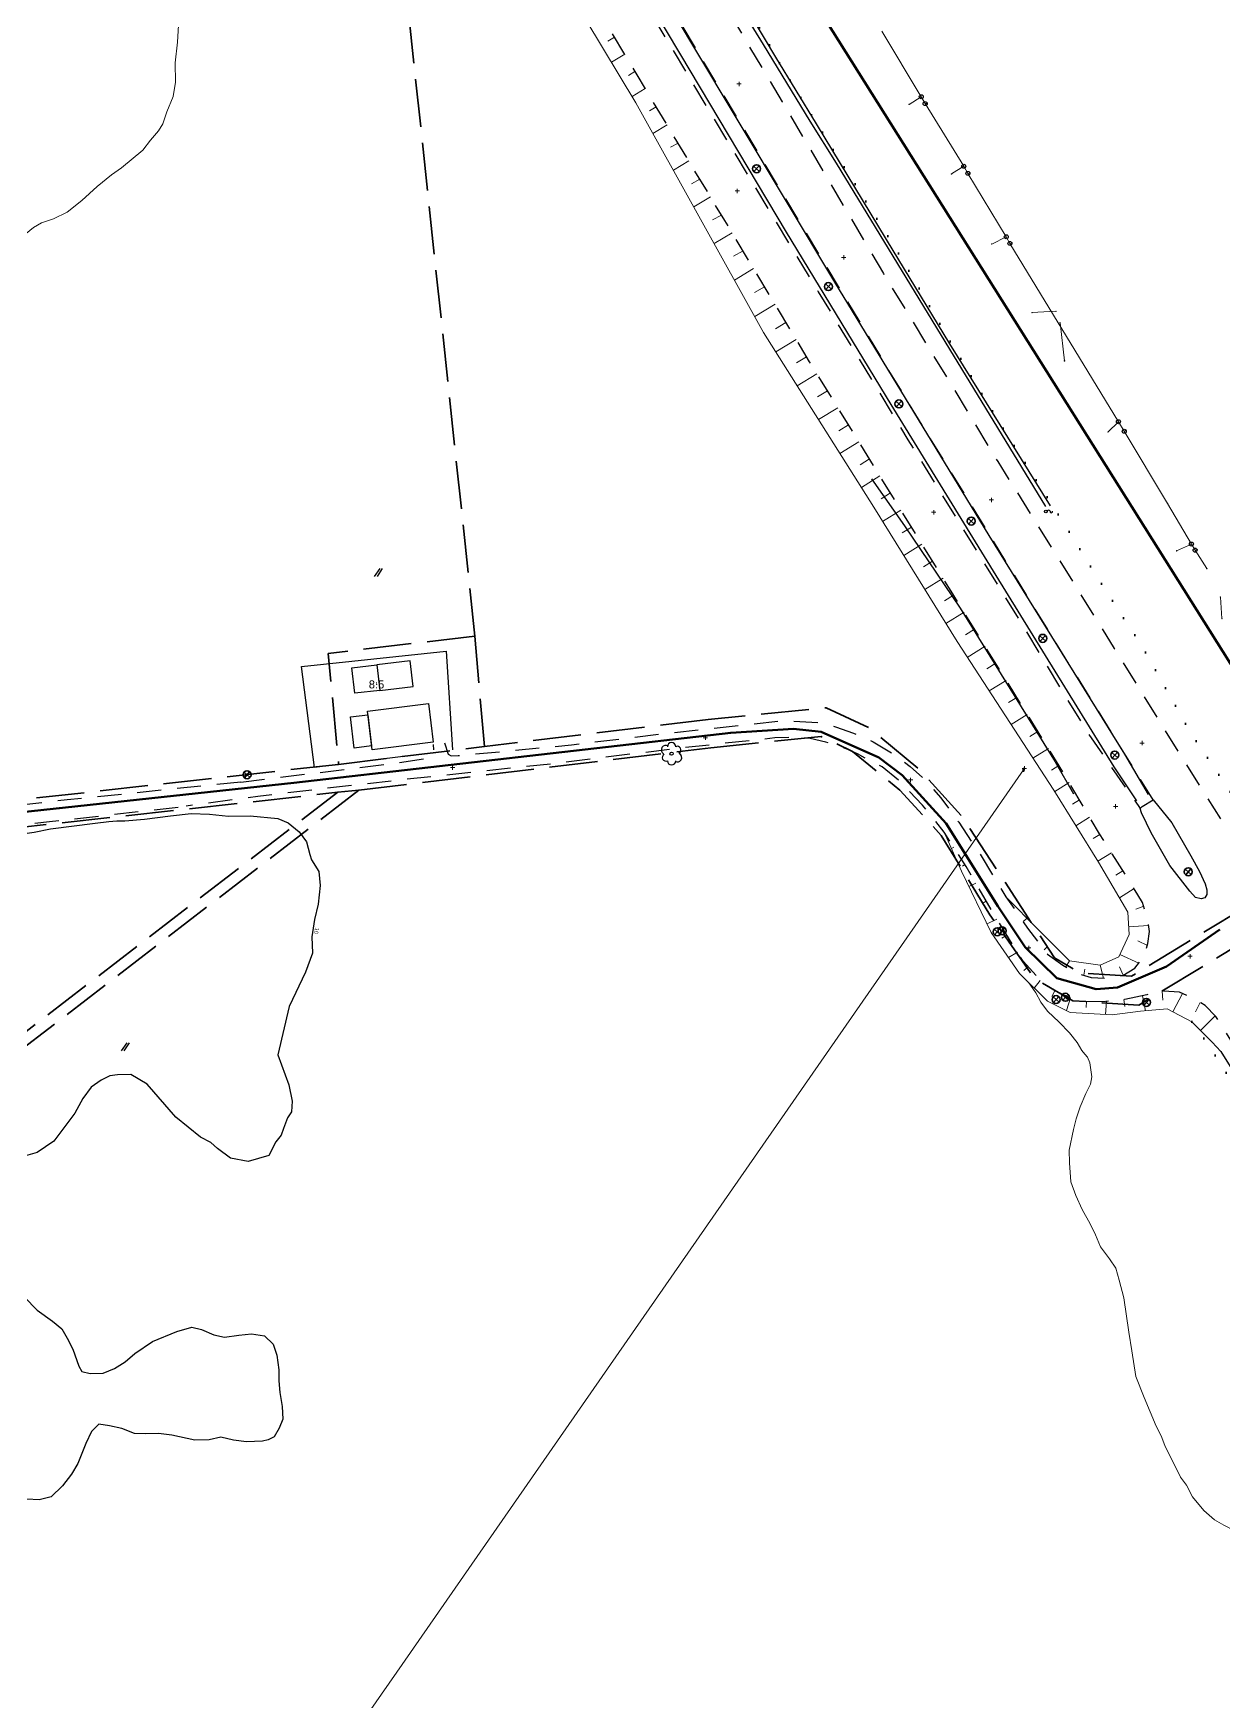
# Model space of a CAD drawing. Header units: metres. Extents: x -12 to 120691, y -61 to 6149382.
# Drawn here: x 119277.3 to 119574.7, y 6147760.7 to 6148177.6 of the extents above; entities that cross this region are included whole.
import ezdxf
from ezdxf.enums import TextEntityAlignment as Align

# ---------------------------------------------------------------- set-up
doc = ezdxf.new("R2010")
doc.units = ezdxf.units.M
for name, pattern in [('Annan_avgränsning_körbana', [10, 6, -4]), ('Annan_gräns', [0]), ('Elledning', [0]), ('Fastighetsgräns', [16, 12, -4]), ('Heldragen__fast_', [0]), ('Heldragen__skalber__', [0]), ('Heldragen_linje', [2, 1, 1]), ('Häck', [0]), ('Prickad__fast_', [5, 0, -5])]:
    doc.linetypes.add(name, pattern=pattern)
doc.layers.get('0').update_dxf_attribs({"linetype": 'CONTINUOUS'})
for name, color, linetype in [('BDRN_POINT', 9, 'CONTINUOUS'), ('BRUNN_POINT', 9, 'CONTINUOUS'), ('DRG_POINT', 3, 'CONTINUOUS'), ('ELSTOLP_POINT', 9, 'CONTINUOUS'), ('FASTID_POINT', 9, 'CONTINUOUS'), ('FREGNRT_TEXT', 9, 'CONTINUOUS'), ('HPF_POINT', 7, 'CONTINUOUS'), ('HTXT10_TEXT', 9, 'CONTINUOUS'), ('STOLP.B_POINT', 9, 'CONTINUOUS'), ('TRÄD.LÖ_POINT', 9, 'CONTINUOUS'), ('ÅKER.S_POINT', 9, 'CONTINUOUS')]:
    doc.layers.add(name, color=color, linetype=linetype)
for name, color, linetype, lineweight in [('BET.SLÄ_LINE', 9, 'Heldragen_linje', 18), ('BOSTAD.T_LINE', 9, 'Heldragen_linje', 25), ('DIKE.K_LINE', 9, 'Heldragen_linje', 25), ('DIKE.M_LINE', 9, 'Heldragen_linje', 25), ('DR_LINE', 9, 'Heldragen__fast_', 18), ('ELLEDN_LINE', 9, 'Elledning', 18), ('FASTGR_LINE', 7, 'Fastighetsgräns', 35), ('HÄCK.K_LINE', 9, 'Häck', 25), ('HÖJD-10_LINE', 9, 'Heldragen__fast_', 25), ('HÖJDK-1_LINE', 9, 'Heldragen_linje', 18), ('KÖRBANK_LINE', 9, 'Annan_avgränsning_körbana', 25), ('REFUG.K_LINE', 9, 'Heldragen_linje', 25), ('RÄTTIGR_LINE', 9, 'Annan_gräns', 70), ('SKÄRMTT_LINE', 9, 'Heldragen_linje', 25), ('SLÄNTFO_LINE', 9, 'Heldragen_linje', 18), ('STAKE_LINE', 9, 'staket', 25), ('ÄGOSL.K_LINE', 9, 'Prickad__fast_', 60)]:
    doc.layers.add(name, color=color, linetype=linetype, lineweight=lineweight)
doc.styles.add('ISO', font='iso.shx')
doc.styles.add('Standard_CAD', font='ARIAL.TTF', dxfattribs={"height": 0.2})
doc.linetypes.add('staket', pattern='A,15,["//",ISO,S=3,R=0,X=0,Y=-1.5],15', length=30)

# ---------------------------------------------------------------- blocks, each defined once
blk = doc.blocks.new('Åker')
at = {"color": 0, "linetype": 'Heldragen__skalber__', "lineweight": 25, "flags": 128}
for points in [[(0.2, 0.5), (-0.5, -0.5)], [(0.5, 0.5), (-0.16, -0.5)]]:
    blk.add_lwpolyline(points, dxfattribs=at)
blk = doc.blocks.new('Belysningsstolpe')
at = {"color": 0, "linetype": 'Heldragen__skalber__', "lineweight": 35, "flags": 128}
for points in [[(-0.38, 0.32), (0.38, -0.32)], [(-0.32, -0.38), (0.32, 0.38)]]:
    blk.add_lwpolyline(points, dxfattribs=at)
at = {"color": 0, "linetype": 'Heldragen__skalber__', "lineweight": 35}
blk.add_circle((0, 0), 0.5, dxfattribs=at)
blk = doc.blocks.new('Rutnätspunkt_1')
at = {"color": 0, "linetype": 'Heldragen__skalber__', "lineweight": 25, "flags": 128}
for points in [[(-0.5, 0), (-0.08, 0)], [(0, 0.5), (0, 0.08)], [(0.5, 0), (0.08, 0)], [(0, -0.5), (0, -0.08)]]:
    blk.add_lwpolyline(points, dxfattribs=at)
blk = doc.blocks.new('Plus__fast_')
at = {"color": 0, "linetype": 'Heldragen__skalber__', "lineweight": 0, "flags": 128}
for points in [[(-0.0675, 0), (0.0675, 0)], [(0, -0.0675), (0, 0.0675)]]:
    blk.add_lwpolyline(points, dxfattribs=at)
blk = doc.blocks.new('LÖVTRÄD', base_point=(2, 2))
blk.add_circle((2, 2), 0.08)
for centre, radius, start, end in [((2, 2.352), 0.208, 0, 180), ((1.712, 2.192), 0.222, 59.744, 239.744), ((1.712, 1.808), 0.179, 116.565, 296.565), ((2.288, 1.808), 0.222, 239.744, 59.744), ((2.288, 2.192), 0.179, 296.565, 116.565), ((2, 1.648), 0.208, 180, 0)]:
    blk.add_arc(centre, radius, start, end)
blk = doc.blocks.new('Cirkel')
blk.add_ellipse((0, 0), major_axis=(0.5, 0), ratio=1)
blk = doc.blocks.new('Rektangel')
at = {"color": 0, "linetype": 'Heldragen__skalber__', "lineweight": 0, "flags": 128}
blk.add_lwpolyline([(-0.5, -0.5), (-0.5, 0.5), (0.5, 0.5), (0.5, -0.5), (-0.5, -0.5)], dxfattribs=at)
blk = doc.blocks.new('Övr__elstolpe_')
at = {"color": 0, "linetype": 'Heldragen__skalber__', "lineweight": 25, "flags": 128}
for points in [[(-0.15, 0.15), (0.15, 0.15), (0.15, -0.15), (-0.15, -0.15), (-0.15, 0.15)], [(0, 0.5), (0, -0.5)]]:
    blk.add_lwpolyline(points, dxfattribs=at)
blk = doc.blocks.new('Färskvattenbrunn__källa')
at = {"color": 0, "linetype": 'Heldragen__skalber__', "lineweight": 25}
blk.add_circle((-0.33, 0.01), 0.1702, dxfattribs=at)
for centre, radius, start, end in [((0.01, 0.01), 0.1702, 3.37, 176.63), ((0.34, -0.0033), 0.1616, 171.7, 8.29)]:
    blk.add_arc(centre, radius, start, end, dxfattribs=at)

msp = doc.modelspace()

# ---------------------------------------------------------------- linework, layer by layer
at = {"layer": 'BET.SLÄ_LINE', "flags": 128}
for points in [[(119422.476, 6148176.638), (119420.806, 6148175.645)], [(119425.034, 6148172.336), (119421.719, 6148170.366)], [(119427.593, 6148168.035), (119425.948, 6148167.057)], [(119430.158, 6148163.768), (119426.884, 6148161.793)], [(119432.927, 6148159.179), (119431.2, 6148158.221)], [(119435.614, 6148154.722), (119432.075, 6148152.584)], [(119438.376, 6148150.143), (119436.485, 6148149.095)], [(119441.049, 6148145.71), (119437.19, 6148143.379)], [(119443.803, 6148141.143), (119441.75, 6148140.004)], [(119446.463, 6148136.732), (119442.286, 6148134.209)], [(119449.21, 6148132.176), (119446.995, 6148130.948)], [(119451.863, 6148127.76), (119447.369, 6148125.063)], [(119454.6, 6148123.198), (119452.232, 6148121.884)], [(119457.238, 6148118.8), (119452.447, 6148115.924)], [(119459.969, 6148114.246), (119457.45, 6148112.849)], [(119462.594, 6148109.868), (119457.509, 6148106.815)], [(119465.319, 6148105.325), (119462.72, 6148103.765)], [(119467.893, 6148101.034), (119462.791, 6148097.972)], [(119470.466, 6148096.743), (119467.965, 6148095.241)], [(119473.039, 6148092.535), (119468.133, 6148089.506)], [(119475.664, 6148088.274), (119473.234, 6148086.774)], [(119478.289, 6148084.013), (119473.475, 6148081.042)], [(119480.914, 6148079.754), (119478.531, 6148078.281)], [(119483.54, 6148075.493), (119478.818, 6148072.577)], [(119486.165, 6148071.232), (119483.827, 6148069.788)], [(119488.792, 6148066.974), (119484.16, 6148064.112)], [(119491.423, 6148062.717), (119489.128, 6148061.299)], [(119494.054, 6148058.459), (119489.472, 6148055.628)], [(119496.685, 6148054.202), (119494.395, 6148052.787)], [(119499.316, 6148049.945), (119494.741, 6148047.117)], [(119501.947, 6148045.687), (119499.662, 6148044.274)], [(119504.578, 6148041.429), (119500.01, 6148038.607)], [(119507.206, 6148037.177), (119504.926, 6148035.765)], [(119509.839, 6148032.921), (119505.279, 6148030.096)], [(119512.473, 6148028.665), (119510.194, 6148027.253)], [(119515.105, 6148024.41), (119510.64, 6148021.643)], [(119517.737, 6148020.154), (119515.555, 6148018.802)], [(119520.369, 6148015.899), (119516.103, 6148013.257)], [(119523.003, 6148011.644), (119520.919, 6148010.354)], [(119525.635, 6148007.39), (119521.568, 6148004.87)], [(119528.267, 6148003.135), (119526.283, 6148001.905)], [(119530.899, 6147998.879), (119527.031, 6147996.483)], [(119533.532, 6147994.624), (119531.648, 6147993.457)], [(119536.113, 6147990.336), (119532.487, 6147988.091)], [(119538.661, 6147986.029), (119536.892, 6147984.933)], [(119541.211, 6147981.722), (119537.76, 6147979.583)], [(119543.763, 6147977.417), (119542.08, 6147976.374)], [(119507.298, 6147974.188), (119506.679, 6147973.917)], [(119546.661, 6147972.829), (119543.278, 6147970.68)], [(119510.04, 6147969.851), (119509.42, 6147969.459)], [(119549.532, 6147968.285), (119547.735, 6147967.222)], [(119512.753, 6147965.222), (119511.04, 6147964.387)], [(119552.328, 6147963.861), (119548.652, 6147961.527)], [(119515.357, 6147960.744), (119514.366, 6147960.166)], [(119554.72, 6147959.488), (119552.723, 6147958.738)], [(119518.024, 6147956.25), (119515.581, 6147955.06)], [(119524.562, 6147955.608), (119525.586, 6147956.442)], [(119555.954, 6147954.598), (119550.941, 6147954.31)], [(119520.511, 6147952.255), (119519.308, 6147951.504)], [(119529.863, 6147948.544), (119530.634, 6147949.32)], [(119555.634, 6147949.662), (119553.228, 6147950.768)], [(119523.153, 6147948.009), (119520.93, 6147946.623)], [(119535.236, 6147944.284), (119536.194, 6147945.81)], [(119553.501, 6147945.213), (119548.789, 6147947.385)], [(119525.81, 6147944.343), (119524.795, 6147943.429)], [(119528.884, 6147940.919), (119527.33, 6147938.987)], [(119539.756, 6147942.224), (119539.979, 6147943.724)], [(119544.666, 6147941.491), (119543.815, 6147944.692)], [(119549.575, 6147942.233), (119548.647, 6147944.329)], [(119532.539, 6147938.305), (119531.743, 6147936.927)], [(119554.435, 6147937.081), (119555.207, 6147933.354)], [(119559.299, 6147938.247), (119559.504, 6147935.996)], [(119564.426, 6147937.673), (119561.994, 6147933.062)], [(119536.401, 6147936.576), (119535.453, 6147933.372)], [(119540.391, 6147935.627), (119540.369, 6147934.153)], [(119545.389, 6147935.647), (119545.199, 6147932.379)], [(119549.781, 6147936.135), (119549.976, 6147934.435)], [(119568.852, 6147935.36), (119567.63, 6147933.04)], [(119572.592, 6147932.084), (119568.92, 6147928.385)]]:
    msp.add_lwpolyline(points, dxfattribs=at)
at = {"layer": 'BOSTAD.T_LINE', "flags": 128}
for points in [[(119363.063, 6148019.792), (119363.813, 6148013.386), (119372.138, 6148014.359), (119371.388, 6148020.765), (119363.063, 6148019.792)], [(119363.813, 6148013.386), (119357.567, 6148012.655), (119356.817, 6148019.061), (119363.063, 6148019.792), (119363.813, 6148013.386)], [(119360.717, 6148008.229), (119376.018, 6148010.075), (119377.183, 6148000.412), (119361.883, 6147998.565), (119360.717, 6148008.229)]]:
    msp.add_lwpolyline(points, dxfattribs=at)
at = {"layer": 'DIKE.K_LINE', "flags": 128}
msp.add_lwpolyline([(119218.299, 6148589.881), (119219.712, 6148593.586), (119222, 6148594.024), (119224.088, 6148592.506), (119229.787, 6148581.447), (119311.973, 6148437.159), (119328.397, 6148408.811), (119337.207, 6148394.41), (119345.284, 6148381.998), (119348.842, 6148372.176), (119353.04, 6148363.948), (119361.088, 6148348.444), (119369.709, 6148332.684), (119387.137, 6148301.549), (119404.182, 6148271.466), (119420.942, 6148242.882), (119428.221, 6148230.969), (119434.831, 6148219.108), (119440.868, 6148208.878), (119447.536, 6148197.126), (119462.746, 6148171.66), (119472.862, 6148154.946), (119490.397, 6148126.093), (119506.217, 6148100.015), (119531.353, 6148059.491)], dxfattribs=at)
at = {"layer": 'DIKE.M_LINE', "flags": 128}
for points in [[(119530.268, 6148059.323), (119506.238, 6148098.676), (119477.97, 6148145.125), (119471.381, 6148155.637), (119459.736, 6148174.759), (119457.323, 6148178.73), (119445.399, 6148198.921), (119439.205, 6148209.687), (119431.965, 6148222.072), (119426.667, 6148231.311), (119424.57, 6148234.949), (119420.046, 6148242.16), (119408.624, 6148261.111), (119399.441, 6148276.783), (119390.084, 6148292.248), (119380.663, 6148308.435), (119371.775, 6148323.49), (119362.847, 6148339.124), (119353.923, 6148354.959), (119344.43, 6148371.216), (119334.626, 6148388.905), (119324.217, 6148406.987), (119319.041, 6148415.986), (119306.655, 6148437.248), (119227.329, 6148580.255), (119223.85, 6148586.78), (119221.718, 6148590.979)], [(119574.027, 6147923.17), (119585.134, 6147905.208), (119606.961, 6147871.972), (119627.512, 6147841.135), (119657.375, 6147797.07), (119683.14, 6147761.09), (119706.011, 6147728.718), (119734.321, 6147687.714), (119747.764, 6147667.853), (119762.539, 6147643.724), (119782.666, 6147612.132), (119791.579, 6147597.973)]]:
    msp.add_lwpolyline(points, dxfattribs=at)
at = {"layer": 'DR_LINE', "flags": 128}
for points in [[(119489.248, 6148178.157), (119499.147, 6148161.73)], [(119499.147, 6148161.73), (119496.101, 6148159.834)], [(119499.147, 6148161.73), (119500.112, 6148160.026)], [(119500.112, 6148160.026), (119500.575, 6148160.054)], [(119500.112, 6148160.026), (119509.768, 6148144.347)], [(119509.768, 6148144.347), (119506.692, 6148142.434)], [(119509.768, 6148144.347), (119510.793, 6148142.578)], [(119510.793, 6148142.578), (119511.206, 6148142.651)], [(119510.793, 6148142.578), (119520.39, 6148126.741)], [(119520.39, 6148126.741), (119516.756, 6148124.917)], [(119520.39, 6148126.741), (119521.271, 6148125.08)], [(119521.271, 6148125.08), (119521.759, 6148125.144)], [(119521.271, 6148125.08), (119548.413, 6148080.521)], [(119532.773, 6148108.132), (119526.805, 6148107.796)], [(119533.833, 6148105.243), (119534.934, 6148095.747)], [(119548.413, 6148080.521), (119545.787, 6148077.955)], [(119548.413, 6148080.521), (119549.87, 6148078.127)], [(119549.87, 6148078.127), (119550.305, 6148078.323)], [(119549.87, 6148078.127), (119560.669, 6148060.124)], [(119566.642, 6148049.961), (119560.669, 6148060.124)], [(119566.642, 6148049.961), (119562.957, 6148048.263)], [(119566.642, 6148049.961), (119567.569, 6148048.431)], [(119567.569, 6148048.431), (119568.12, 6148048.553)], [(119567.569, 6148048.431), (119570.5, 6148043.814)], [(119573.876, 6148036.694), (119574.277, 6148031.333)]]:
    msp.add_lwpolyline(points, dxfattribs=at)
at = {"layer": 'ELLEDN_LINE', "flags": 128}
msp.add_lwpolyline([(119524.723, 6147993.556), (119368.063, 6147768.093), (119218.318, 6147553.21), (119170.045, 6147483.867)], dxfattribs=at)
at = {"layer": 'FASTGR_LINE', "flags": 128}
for points in [[(119387.585, 6148026.939), (119352.099, 6148360.632), (119328.245, 6148404.852)], [(119721.391, 6148032.162), (119676.062, 6148017.397), (119551.669, 6147941.99), (119538.98, 6147942.771), (119532.406, 6147946.574), (119509.288, 6147981.926), (119498.671, 6147993.677), (119485.933, 6148004.147), (119475.349, 6148009.049), (119445.861, 6148006.115)], [(119387.585, 6148026.939), (119350.931, 6148022.635), (119353.537, 6147994.91)], [(119389.982, 6147999.365), (119387.585, 6148026.939)], [(119445.861, 6148006.115), (119389.982, 6147999.365)], [(119353.537, 6147994.91), (119389.982, 6147999.365)], [(119446.557, 6147999.045), (119474.085, 6148001.857), (119481.968, 6147998.143), (119493.804, 6147988.472), (119504.122, 6147977.132), (119516.278, 6147957.302), (119527.351, 6147941.491), (119536.985, 6147935.839), (119553.465, 6147934.711), (119596.545, 6147960.795)], [(119358.616, 6147988.47), (119446.557, 6147999.045)], [(119353.537, 6147994.91), (119060.517, 6147962.298)], [(119077.721, 6147957.316), (119353.349, 6147987.935)], [(119086.985, 6147717.264), (119088.149, 6147716.269), (119088.651, 6147715.77), (119089.252, 6147713.873), (119089.481, 6147711.239), (119091.922, 6147664.565), (119235.423, 6147672.76), (119234.061, 6147896.397), (119353.349, 6147987.935)], [(119358.616, 6147988.47), (119237.198, 6147895.164), (119238.308, 6147669.914), (119088.439, 6147660.619)], [(119353.349, 6147987.935), (119358.616, 6147988.47)]]:
    msp.add_lwpolyline(points, dxfattribs=at)
at = {"layer": 'HÄCK.K_LINE', "flags": 128}
msp.add_lwpolyline([(119375.074, 6147997.514), (119347.496, 6147994.091), (119344.288, 6148019.374), (119380.423, 6148023.186), (119382.01, 6147998.499)], dxfattribs=at)
at = {"layer": 'HÖJD-10_LINE', "flags": 128}
msp.add_lwpolyline([(119245.798, 6147976.957), (119247.583, 6147976.468), (119251.909, 6147976.403), (119260.214, 6147976.203), (119263.327, 6147976.143), (119266.421, 6147976.268), (119269.978, 6147976.839), (119277.422, 6147977.987), (119281.512, 6147978.792), (119292.691, 6147980.219), (119296.128, 6147980.604), (119298.147, 6147980.752), (119300.135, 6147980.804), (119305.049, 6147981.206), (119311.525, 6147982.012), (119316.723, 6147982.607), (119321.306, 6147982.436), (119326.047, 6147981.94), (119331.409, 6147982.053), (119338.357, 6147981.415), (119340.923, 6147980.272), (119343.715, 6147978.038), (119345.476, 6147975.553), (119346.332, 6147972.37), (119346.761, 6147971.033), (119348.571, 6147968.157), (119348.927, 6147964.611), (119348.391, 6147959.935), (119347.479, 6147956.171), (119346.82, 6147951.818), (119347.005, 6147947.762), (119345.257, 6147942.949), (119341.214, 6147934.381), (119338.353, 6147922.332), (119341.131, 6147914.813), (119341.923, 6147910.758), (119341.736, 6147908.064), (119340.753, 6147906.538), (119339.725, 6147903.883), (119339.198, 6147902.212), (119337.879, 6147900.577), (119336.071, 6147897.186), (119330.939, 6147895.633), (119326.484, 6147896.495), (119323.26, 6147898.947), (119321.618, 6147900.399), (119319.06, 6147901.73), (119312.87, 6147906.774), (119305.727, 6147915), (119301.598, 6147917.411), (119298.311, 6147917.285), (119296.343, 6147917.068), (119294.223, 6147915.953), (119291.701, 6147914.267), (119289.623, 6147911.413), (119287.587, 6147907.702), (119282.343, 6147900.762), (119278.211, 6147897.879), (119274.694, 6147896.942), (119271.679, 6147895.569), (119269.931, 6147893.54), (119269.652, 6147890.961), (119269.605, 6147888.102), (119269.126, 6147884.429), (119268.397, 6147880.961), (119268.972, 6147878.122), (119269.312, 6147874.135), (119271.623, 6147867.107), (119273.539, 6147864.288), (119275.046, 6147861.764), (119278.243, 6147858.497), (119282.003, 6147855.726), (119284.371, 6147853.842), (119285.709, 6147851.537), (119287.131, 6147848.741), (119288.62, 6147844.508), (119289.365, 6147843.146), (119291.413, 6147842.711), (119294.726, 6147842.796), (119297.563, 6147843.906), (119300.179, 6147845.607), (119302.609, 6147847.703), (119306.999, 6147850.644), (119313.129, 6147853.21), (119316.845, 6147854.265), (119319.245, 6147853.67), (119322.327, 6147852.333), (119325.029, 6147851.739), (119328.557, 6147852.289), (119331.798, 6147852.605), (119334.971, 6147852.067), (119337.141, 6147849.993), (119338.096, 6147847.273), (119338.624, 6147843.637), (119338.621, 6147840.852), (119338.857, 6147837.973), (119339.436, 6147834.417), (119339.617, 6147831.299), (119338.701, 6147828.996), (119337.432, 6147826.877), (119335.922, 6147826.103), (119334.526, 6147825.742), (119330.499, 6147825.586), (119327.265, 6147825.994), (119324.074, 6147826.776), (119321.147, 6147826.079), (119317.603, 6147826.069), (119311.89, 6147827.308), (119308.516, 6147827.69), (119305.343, 6147827.64), (119302.507, 6147827.729), (119299.335, 6147828.913), (119296.278, 6147829.599), (119293.611, 6147830.057), (119291.795, 6147828.164), (119290.368, 6147825.168), (119288.387, 6147820.2), (119286.823, 6147817.496), (119284.549, 6147814.65), (119281.695, 6147811.89), (119278.735, 6147811.094), (119275.655, 6147811.269), (119271.787, 6147812.282), (119269.362, 6147812.321), (119266.781, 6147811.391), (119259.755, 6147810.917), (119256.102, 6147810.043), (119252.516, 6147807.631), (119250.447, 6147803.928), (119246.592, 6147796.709), (119245.301, 6147793.763), (119241.405, 6147786.698), (119239.202, 6147783.147), (119239.043, 6147781.418), (119240.277, 6147778.162), (119241.93, 6147775.631), (119241.967, 6147775.596)], dxfattribs=at)
at = {"layer": 'HÖJDK-1_LINE', "flags": 128}
for points in [[(119225.089, 6148104.999), (119228.979, 6148102.159), (119231.141, 6148099.454), (119232.988, 6148096.556), (119235.577, 6148094.554), (119239.149, 6148096.427), (119240.802, 6148100.7), (119241.041, 6148105.074), (119241.606, 6148108.302), (119242.882, 6148110.945), (119244.901, 6148112.871), (119246.818, 6148114.072), (119252.139, 6148115.981), (119255.16, 6148119.027), (119258.154, 6148121.708), (119261.086, 6148123.693), (119263.545, 6148124.397), (119267.221, 6148124.573), (119270.859, 6148124.537), (119274.064, 6148126.359), (119277.283, 6148129.084), (119279.32, 6148130.203), (119282.291, 6148131.231), (119285.703, 6148132.859), (119289.401, 6148135.783), (119293.199, 6148139.287), (119296.754, 6148142.212), (119299.263, 6148144.006), (119304.627, 6148148.354), (119306.558, 6148150.856), (119308.562, 6148153.246), (119309.595, 6148154.934), (119310.635, 6148157.947), (119312.173, 6148161.764), (119312.765, 6148165.349), (119312.728, 6148170.211), (119313.261, 6148175.405), (119313.532, 6148179.584), (119313.987, 6148182.761), (119314.601, 6148185.546), (119315.585, 6148188.312), (119317, 6148190.866), (119318.703, 6148192.967), (119320.962, 6148195.481), (119324.426, 6148199.788), (119325.117, 6148202.238), (119324.948, 6148204.975), (119323.368, 6148208.937), (119321.442, 6148213.024), (119319.659, 6148216.333), (119316.78, 6148218.487), (119310.781, 6148223.513), (119309.053, 6148225.205), (119306.751, 6148227.3), (119302.253, 6148229.021), (119294.728, 6148231.899), (119286.947, 6148234.782), (119279.718, 6148237.071), (119276.69, 6148238.365), (119271.028, 6148240.566), (119268.553, 6148241.9), (119267.041, 6148244.164), (119266.364, 6148247.311), (119265.408, 6148253.421), (119265.349, 6148256.292), (119266.361, 6148260.078), (119267.714, 6148263.738), (119270.305, 6148269.768), (119272.14, 6148272.192), (119276.167, 6148277.079), (119277.805, 6148279.595), (119280.166, 6148282.795), (119283.191, 6148285.573), (119284.729, 6148286.638), (119286.408, 6148287.485), (119288.219, 6148287.876), (119291.072, 6148288.138), (119293.91, 6148288.697), (119296.481, 6148288.837), (119299.835, 6148288.609), (119303.376, 6148287.671), (119306.363, 6148286.657), (119309.754, 6148286.068), (119313.182, 6148286.243), (119315.909, 6148286.759), (119318.452, 6148287.5), (119320.11, 6148288.303), (119321.433, 6148288.299), (119323.739, 6148288.687), (119325.974, 6148289.307), (119327.394, 6148289.591), (119328.673, 6148289.527), (119329.664, 6148289.178), (119330.917, 6148288.857), (119333.263, 6148287.112), (119335.947, 6148284.94), (119337.739, 6148283.125), (119339.156, 6148281.878), (119341.187, 6148281.08), (119343.213, 6148281.639), (119344.495, 6148283.372), (119345.365, 6148284.711), (119345.682, 6148285.868), (119345.905, 6148287.705), (119346.702, 6148289.351), (119347.858, 6148290.551), (119348.702, 6148291.67), (119348.826, 6148292.272)], [(119525.999, 6147940.31), (119527.774, 6147937.779), (119528.998, 6147935.462), (119530.659, 6147933.271), (119533.623, 6147930.47), (119536.213, 6147927.814), (119538.056, 6147925.417), (119539.245, 6147923.405), (119539.974, 6147922.487), (119540.647, 6147921.754), (119541.244, 6147920.293), (119541.737, 6147916.817), (119541.438, 6147914.952), (119540.245, 6147912.67), (119538.86, 6147909.301), (119537.839, 6147906.292), (119537.17, 6147903.641), (119536.12, 6147898.515), (119536.145, 6147895.347), (119536.552, 6147890.59), (119537.8, 6147887.142), (119539.381, 6147883.669), (119541.35, 6147880.06), (119542.672, 6147877.35), (119543.941, 6147874.341), (119546.169, 6147871.373), (119547.731, 6147869.044), (119548.629, 6147866.007), (119549.734, 6147861.606), (119550.984, 6147852.982), (119551.749, 6147848.344), (119552.719, 6147841.971), (119554.845, 6147836.65), (119557.869, 6147829.51), (119559.122, 6147827.073), (119560, 6147824.684), (119563.912, 6147816.75), (119565.421, 6147814.788), (119566.924, 6147811.845), (119569.725, 6147808.492), (119572.42, 6147806.153), (119574.746, 6147804.806), (119577.505, 6147803.363), (119579.922, 6147801.745), (119582.779, 6147798.91), (119585.933, 6147794.912), (119588.811, 6147790.88), (119592.17, 6147781.651), (119592.946, 6147776.46), (119593.25, 6147771.622), (119592.835, 6147765.768), (119591.225, 6147755.636), (119589.609, 6147751.677), (119588.468, 6147745.883), (119587.864, 6147740.695), (119586.353, 6147737.142), (119585.158, 6147734.716), (119584.684, 6147732.837), (119582.028, 6147726.228), (119579.523, 6147722.32), (119576.179, 6147717.73), (119575.321, 6147716.972), (119571.908, 6147712.853), (119570.141, 6147709.883), (119568.455, 6147707.389), (119567.084, 6147705.588), (119566.24, 6147703.666), (119565.357, 6147700.921), (119564.12, 6147698.45), (119563.048, 6147695.61), (119562.324, 6147690.307), (119562.804, 6147684.829), (119563.659, 6147679.861), (119563.84, 6147676.022), (119564.403, 6147672.017), (119566.382, 6147667.202), (119568.326, 6147663.251), (119569.792, 6147659.429), (119571.86, 6147655.922), (119572.556, 6147653.917), (119573.589, 6147649.638), (119575.181, 6147645.23), (119576.509, 6147642.19), (119577.294, 6147639.297), (119578.269, 6147636.516), (119578.654, 6147635.573), (119581.244, 6147629.634), (119582.923, 6147625.357), (119587.304, 6147616.688), (119589.628, 6147614.546), (119590.76, 6147613.833), (119592.296, 6147613.178), (119593.933, 6147613.345), (119596.105, 6147613.693), (119599.439, 6147614.887), (119601.943, 6147616.02), (119604.601, 6147617.387), (119608.197, 6147618.77), (119611.787, 6147620.474), (119617.211, 6147622.399), (119621.569, 6147624.143), (119626.852, 6147627.754), (119630.105, 6147630.447), (119633.467, 6147632.803), (119636.103, 6147633.476), (119639.767, 6147633.897), (119643.671, 6147634.204), (119647.401, 6147634.012), (119651.248, 6147632.01), (119657.33, 6147629.282), (119661.12, 6147628.412), (119665.258, 6147629.682), (119667.58, 6147632.409), (119669.156, 6147636.012), (119671.113, 6147638.238), (119674.386, 6147640.761), (119678.229, 6147643.292), (119684.894, 6147648.249), (119689.444, 6147651.049), (119692.91, 6147651.778), (119696.339, 6147651.221), (119699.625, 6147649.83), (119701.898, 6147648.142), (119705.041, 6147647.052), (119707.814, 6147647.721), (119710.892, 6147649.177), (119718.822, 6147653.044), (119723.411, 6147657.251), (119725.63, 6147659.04), (119730.937, 6147660.887), (119733.044, 6147661.282), (119737.048, 6147666.438), (119739.45, 6147668.064), (119740.322, 6147668.322), (119742.133, 6147668.427), (119744.557, 6147668.067), (119745.789, 6147667.783), (119746.955, 6147667.735), (119748.021, 6147667.822), (119749.255, 6147667.745), (119749.935, 6147667.632)]]:
    msp.add_lwpolyline(points, dxfattribs=at)
at = {"layer": 'KÖRBANK_LINE', "flags": 128}
for points in [[(119305.034, 6148433.259), (119324.814, 6148398.983), (119348.393, 6148357.067), (119368.927, 6148321.394), (119392.954, 6148280.873), (119414.513, 6148244.436), (119440.087, 6148201.324), (119464.359, 6148160.486), (119489.688, 6148117.552), (119518.273, 6148070.56), (119547.374, 6148023.883), (119565.143, 6147995.135), (119574.755, 6147979.989), (119577.112, 6147977.445), (119579.25, 6147976.353), (119582.141, 6147975.199), (119584.329, 6147974.722), (119587.788, 6147974.977), (119591.284, 6147975.651), (119597.769, 6147978.358), (119615.033, 6147987.632), (119632.175, 6147997.403), (119646.142, 6148005.026), (119661.208, 6148012.042), (119672.631, 6148016.918), (119684.883, 6148021.634), (119691.325, 6148023.757), (119693.421, 6148024.66), (119695.293, 6148026.825), (119695.466, 6148028.988), (119694.755, 6148032.508)], [(119286.395, 6148432.638), (119309.824, 6148391.916), (119333.882, 6148349.27), (119357.379, 6148308.638), (119379.719, 6148270.184), (119399.593, 6148236.153), (119422.428, 6148197.904), (119451.02, 6148149.997), (119473.39, 6148113.014), (119495.819, 6148076.003), (119523.508, 6148031.102), (119540.886, 6148002.514), (119553.83, 6147983.852)], [(119380.014, 6148000.319), (119380.899, 6147997.42), (119381.66, 6147997.023), (119383.427, 6147997.096), (119411.769, 6147999.797), (119436.568, 6148002.793), (119465.074, 6148005.858), (119473.857, 6148005.287), (119477.679, 6148004.287), (119482.216, 6148002.685), (119487.088, 6148000.571), (119492.518, 6147997.306), (119496.388, 6147994.361), (119500.139, 6147991.005), (119504.049, 6147986.504), (119508.485, 6147980.421), (119514.134, 6147972.011), (119520.284, 6147961.825), (119525.7, 6147953.955), (119530.663, 6147947.505), (119534.53, 6147944.715), (119537.397, 6147942.963), (119541.597, 6147941.649), (119545.807, 6147941.433), (119549.474, 6147942.174), (119552.535, 6147943.98), (119554.644, 6147946.672), (119555.793, 6147950.141), (119556.176, 6147953.162), (119555.632, 6147956.683), (119554.427, 6147960.39), (119553.291, 6147962.336), (119543.682, 6147977.547), (119534.524, 6147993.021), (119506.583, 6148038.184), (119487.284, 6148069.415), (119471.2, 6148095.52), (119450.047, 6148130.788), (119428.103, 6148167.177), (119413.086, 6148192.426), (119394.993, 6148223.062), (119368.207, 6148268.629), (119333.836, 6148327.926), (119294.926, 6148395.978), (119277.778, 6148425.997)], [(119557.094, 6147986.052), (119531.576, 6148027.269), (119496.153, 6148084.92), (119463.859, 6148138.597), (119427.953, 6148198.569), (119392, 6148259.004), (119357.844, 6148317.987), (119329.413, 6148367.292), (119294.878, 6148427.173)], [(119329.091, 6147990.466), (119285.691, 6147986.016), (119237.753, 6147980.689), (119233.787, 6147980.926), (119231.894, 6147981.578), (119230.616, 6147983.256), (119229.771, 6147985.811), (119229.061, 6147991.931), (119227.611, 6148034.354), (119226.462, 6148069.847), (119225.407, 6148098.061), (119224.433, 6148119.346), (119223.687, 6148132.617)], [(119732.267, 6147551.504), (119765.532, 6147573.676), (119783.488, 6147585.569), (119792.072, 6147592.427), (119794.415, 6147596.196), (119795.156, 6147599.446), (119795.172, 6147602.012), (119794.626, 6147604.364), (119794.222, 6147604.978), (119774.815, 6147633.531), (119752.491, 6147666.941), (119727.213, 6147704.759), (119707.892, 6147732.502), (119690.505, 6147757.266), (119676.333, 6147777.267), (119655.945, 6147806.556), (119637.154, 6147833.57), (119614.043, 6147867.928), (119591.063, 6147902.847), (119572.771, 6147931.903), (119570.07, 6147934.638), (119566.868, 6147936.536), (119563.692, 6147938.014), (119559.249, 6147938.25), (119555.471, 6147937.296), (119549.966, 6147936.156), (119544.527, 6147935.551), (119540.053, 6147935.633), (119535.917, 6147936.7), (119532.078, 6147938.524), (119528.884, 6147940.919), (119524.59, 6147945.702), (119517.184, 6147957.599), (119510.334, 6147969.384), (119504.898, 6147977.986), (119499.473, 6147984.735), (119493.707, 6147990.729), (119489.379, 6147994.266), (119483.2, 6147997.514), (119480.388, 6147998.8), (119475.277, 6148000.456), (119471.394, 6148001.402), (119468.617, 6148001.729), (119462.545, 6148001.504), (119438.215, 6147998.883), (119406.843, 6147995.01), (119367.495, 6147990.839), (119333.367, 6147986.912), (119315.408, 6147984.444)], [(119329.091, 6147990.466), (119365.8, 6147994.977), (119375.286, 6147996.348), (119377.016, 6147997.05), (119377.319, 6147997.48), (119377.268, 6147999.83)], [(119229.464, 6147763.931), (119227.09, 6147766.801), (119226.035, 6147769.993), (119226.174, 6147796.706), (119226.427, 6147829.563), (119226.96, 6147862.861), (119227.32, 6147895.92), (119227.627, 6147933.139), (119227.799, 6147957.287), (119227.13, 6147966.645), (119227.765, 6147970.476), (119229.075, 6147972.814), (119231.348, 6147974.85), (119232.579, 6147975.206), (119246.95, 6147977.11), (119281.292, 6147980.599), (119315.408, 6147984.444)]]:
    msp.add_lwpolyline(points, dxfattribs=at)
at = {"layer": 'REFUG.K_LINE', "flags": 128}
for points in [[(119570.034, 6147961.554), (119569.045, 6147961.285), (119567.693, 6147961.627), (119566.208, 6147963.178), (119561.278, 6147969.663), (119556.627, 6147977.829), (119555.394, 6147980.181), (119554.175, 6147982.815), (119553.83, 6147983.852), (119554.343, 6147984.403), (119557.094, 6147986.052)], [(119557.094, 6147986.052), (119561.716, 6147980.265), (119566.461, 6147972.079), (119568.646, 6147968.11), (119570.082, 6147965.082), (119570.519, 6147963.578), (119570.523, 6147962.387), (119570.034, 6147961.554)]]:
    msp.add_lwpolyline(points, dxfattribs=at)
at = {"layer": 'RÄTTIGR_LINE', "flags": 128}
for points in [[(119125.716, 6149193.23), (119131.758, 6149171.067), (119148.05, 6149123.164), (119160.086, 6149092.004), (119172.978, 6149065.196), (119186.591, 6149041.934), (119208.63, 6149010.04), (119222.842, 6148990.28), (119238.975, 6148969.508), (119257.77, 6148948.186), (119265.839, 6148935.939), (119269.598, 6148927.865), (119322.954, 6148758.457), (119325.962, 6148746.596), (119327.186, 6148736.513), (119325.218, 6148717.793), (119323.454, 6148698.962), (119320.617, 6148675.17), (119316.417, 6148633.682), (119315.073, 6148626.031), (119305.748, 6148596.291), (119297.823, 6148567.761), (119289.25, 6148539.447), (119283.659, 6148527.046), (119277.95, 6148516.938), (119455.729, 6148212.016), (119618.521, 6147953.083), (119621.501, 6147952.34), (119694.569, 6147837.716), (119847.552, 6147630.086), (119924.738, 6147493.042), (120001.647, 6147384.567), (120031.963, 6147344.267), (120125.93, 6147226.121)], [(119573.717, 6147953.61), (119560.381, 6147944.393), (119548.136, 6147939.129), (119542.874, 6147938.705), (119532.986, 6147941.48), (119525.114, 6147949.195), (119518.301, 6147959.487), (119505.333, 6147980.115), (119494.342, 6147992.232), (119488.567, 6147996.584), (119474.137, 6148003.074), (119467.19, 6148003.796), (119451.536, 6148002.798), (119342.311, 6147990.304), (119225.062, 6147977.596), (119093.468, 6147963.525), (118980.719, 6147950.568), (118925.164, 6147944.575), (118903.083, 6147942.688), (118885.053, 6147941.927), (118872.794, 6147943.924), (118850.283, 6147952.558), (118837.439, 6147960.434), (118813.938, 6147976.626), (118797.591, 6147986.936), (118783.419, 6147992.216), (118774.459, 6147993.557), (118765.545, 6147992.331), (118748.391, 6147985.321), (118740.095, 6147979.532), (118715.602, 6147952.213), (118699.806, 6147935.22), (118689, 6147926.135), (118676.621, 6147919.25), (118660.386, 6147914.718), (118644.322, 6147912.647), (118563.83, 6147905.092), (118477.712, 6147895.296), (118476.568, 6147908.55), (118475.629, 6147927.494), (118473.696, 6148037.419), (118471.662, 6148131.622), (118471.858, 6148196.952), (118472.905, 6148240.973), (118476.531, 6148280.646), (118481.168, 6148319.458), (118491.05, 6148372.05), (118501.435, 6148425.69), (118507.365, 6148458.279), (118509.278, 6148476.539), (118509.856, 6148490.44), (118507.513, 6148507.503), (118494.174, 6148565.307), (118486.891, 6148597.053), (118478.306, 6148637.026), (118475.028, 6148653.281), (118458.711, 6148710.926), (118442.494, 6148760.001), (118416.356, 6148845.167)]]:
    msp.add_lwpolyline(points, dxfattribs=at)
at = {"layer": 'SKÄRMTT_LINE', "flags": 128}
msp.add_lwpolyline([(119360.83, 6148007.291), (119361.769, 6147999.509), (119357.438, 6147998.986), (119356.5, 6148006.769), (119360.83, 6148007.291)], dxfattribs=at)
at = {"layer": 'SLÄNTFO_LINE', "flags": 128}
for points in [[(119520.284, 6147961.825), (119528.485, 6147953.499), (119536.194, 6147945.81), (119543.815, 6147944.692), (119548.514, 6147946.779), (119551.053, 6147952.384), (119550.726, 6147957.989), (119543.406, 6147970.475), (119532.272, 6147988.437), (119508.081, 6148025.572), (119487.252, 6148059.212), (119459.712, 6148102.851), (119427.827, 6148160.228), (119398.633, 6148208.682), (119374.462, 6148249.432), (119364.993, 6148268.257)], [(119504.898, 6147977.986), (119509.163, 6147968.242), (119516.621, 6147952.925), (119523.659, 6147942.633), (119530.647, 6147935.694), (119536.374, 6147932.927), (119546.815, 6147932.278), (119553.898, 6147933.241), (119560.567, 6147933.819), (119566.766, 6147930.529), (119571.815, 6147925.503), (119574.027, 6147923.17)]]:
    msp.add_lwpolyline(points, dxfattribs=at)
at = {"layer": 'STAKE_LINE', "flags": 128}
for points in [[(119290.956, 6148434.02), (119331.893, 6148362.403), (119367.809, 6148300.246), (119405.565, 6148235.819), (119441.711, 6148175.039), (119477.417, 6148115.405), (119516.034, 6148052.091), (119549.923, 6147997.417), (119555.81, 6147987.355)], [(119290.921, 6148426.649), (119312.117, 6148389.755), (119329.51, 6148359.069), (119352.763, 6148318.663), (119375.071, 6148280.508), (119398.104, 6148240.838), (119419.535, 6148204.794), (119438.975, 6148172.182), (119465.412, 6148127.868), (119491.554, 6148084.824), (119517.807, 6148042.108), (119547.251, 6147994.297), (119552.932, 6147985.795)], [(119486.679, 6148066.252), (119494.942, 6148054.535), (119508.858, 6148033.97), (119532.558, 6147995.504), (119537.198, 6147987.511)]]:
    msp.add_lwpolyline(points, dxfattribs=at)
at = {"layer": 'ÄGOSL.K_LINE', "flags": 128}
for points in [[(119328.449, 6148409.795), (119342.43, 6148388.348), (119347.545, 6148375.426), (119360.584, 6148350.951), (119376.485, 6148322.008), (119391.23, 6148294.868), (119403.707, 6148273.202), (119417.04, 6148249.796), (119430.756, 6148227.437), (119438.152, 6148213.975), (119450.42, 6148193.867), (119463.808, 6148169.914), (119477.107, 6148148.518), (119493.073, 6148123.251), (119506.62, 6148100.172), (119519.454, 6148078.998), (119533.466, 6148057.229), (119543.669, 6148040.746), (119554.566, 6148023.963), (119566.292, 6148003.009), (119572.159, 6147994.303), (119578.094, 6147985.336), (119581.198, 6147981.819), (119583.261, 6147980.461), (119587.155, 6147980.336), (119591.249, 6147981.472), (119598.041, 6147984.347), (119605.97, 6147988.767), (119616.546, 6147994.807), (119626.156, 6148000.211), (119635.494, 6148005.096), (119641.516, 6148007.983)], [(119566.766, 6147930.529), (119569.54, 6147926.758), (119575.051, 6147918.296), (119581.245, 6147908.34), (119597.886, 6147882.621), (119613.703, 6147858.038), (119628.642, 6147835.936), (119642.773, 6147815.08), (119656.665, 6147796.109), (119669.682, 6147776.553), (119678.267, 6147765.167), (119691.635, 6147747.192), (119704.075, 6147728.38), (119718.51, 6147707.934), (119729.888, 6147691.352), (119744.316, 6147671.529), (119752.493, 6147657.998), (119765.066, 6147639.063), (119776.618, 6147618.096), (119787.99, 6147601.791), (119789.975, 6147596.169), (119789.759, 6147594.692), (119788.612, 6147593.026), (119782.472, 6147588.329), (119767.345, 6147577.778), (119741.338, 6147580.611), (119697.794, 6147583.877), (119690.679, 6147583.989), (119677.717, 6147582.886), (119649.177, 6147578.573), (119619.759, 6147574.583), (119597.957, 6147573.056), (119592.321, 6147573.162), (119587.454, 6147573.676)]]:
    msp.add_lwpolyline(points, dxfattribs=at)

# ---------------------------------------------------------------- block references
at = {"layer": 'BDRN_POINT', "xscale": 0.1000000014901161, "yscale": 0.1000000014901161}
for p in [(119496.101, 6148159.834), (119500.575, 6148160.054), (119506.692, 6148142.434), (119511.206, 6148142.651), (119516.756, 6148124.917), (119521.759, 6148125.144), (119526.805, 6148107.796), (119532.773, 6148108.132), (119533.833, 6148105.243), (119534.934, 6148095.747), (119545.787, 6148077.955), (119550.305, 6148078.323), (119560.669, 6148060.124), (119562.957, 6148048.263), (119568.12, 6148048.553), (119570.5, 6148043.814), (119573.876, 6148036.694), (119574.277, 6148031.333)]:
    msp.add_blockref('Rektangel', p, dxfattribs=at)
at = {"layer": 'BRUNN_POINT', "xscale": 2, "yscale": 2}
msp.add_blockref('Färskvattenbrunn__källa', (119530.946, 6148058.103), dxfattribs=at)
at = {"layer": 'DRG_POINT'}
for p in [(119499.147, 6148161.73), (119500.112, 6148160.026), (119509.768, 6148144.347), (119510.793, 6148142.578), (119520.39, 6148126.741), (119521.271, 6148125.08), (119548.413, 6148080.521), (119549.87, 6148078.127), (119566.642, 6148049.961), (119567.569, 6148048.431)]:
    msp.add_blockref('Cirkel', p, dxfattribs=at)
at = {"layer": 'ELSTOLP_POINT'}
msp.add_blockref('Övr__elstolpe_', (119524.723, 6147993.556), dxfattribs=at)
at = {"layer": 'FASTID_POINT', "xscale": 0.1000000014901161, "yscale": 0.1000000014901161}
msp.add_blockref('Rutnätspunkt_1', (119363.009, 6148014.887), dxfattribs=at)
at = {"layer": 'HPF_POINT', "xscale": 8, "yscale": 8}
for p in [(119453.627, 6148164.944), (119453.157, 6148138.188), (119479.754, 6148121.586), (119502.263, 6148057.915), (119516.655, 6148060.989), (119445.198, 6148001.535), (119554.335, 6148000.228), (119382.002, 6147994.087), (119496.47, 6147991.024), (119524.901, 6147993.911), (119547.679, 6147984.377), (119525.985, 6147949.018), (119566.299, 6147946.936)]:
    msp.add_blockref('Plus__fast_', p, dxfattribs=at)
at = {"layer": 'STOLP.B_POINT', "yscale": 2}
for p, xscale, rotation in [((119457.991, 6148143.754), 2.000000000008046, 358.2277518556762), ((119475.937, 6148114.301), 2.000000000011946, 358.2277468106658), ((119493.56, 6148084.961), 1.999999999992799, 358.2277423261921), ((119511.635, 6148055.678), 1.999999999984192, 358.227737468023), ((119529.492, 6148026.394), 1.999999999990145, 358.2277326098667), ((119547.501, 6147997.231), 2.000000000012378, 358.227727911884), ((119518.131, 6147953.066), 2.000000000003942, 358.2277203577023), ((119532.831, 6147936.128), 1.999999999991537, 358.2277178485309), ((119555.396, 6147935.426), 2.000000000004075, 358.2277176616897)]:
    msp.add_blockref('Belysningsstolpe', p, dxfattribs=dict(at, xscale=xscale, rotation=rotation))
at = {"layer": 'STOLP.B_POINT', "xscale": 2, "yscale": 2}
for p in [(119330.664, 6147992.295), (119565.861, 6147968.051), (119519.312, 6147953.31), (119535.175, 6147936.712)]:
    msp.add_blockref('Belysningsstolpe', p, dxfattribs=at)
at = {"layer": 'TRÄD.LÖ_POINT', "xscale": 5, "yscale": 5}
msp.add_blockref('LÖVTRÄD', (119436.737, 6147997.565), dxfattribs=at)
at = {"layer": 'ÅKER.S_POINT', "xscale": 2, "yscale": 2}
for p in [(119363.454, 6148042.824), (119300.215, 6147924.306)]:
    msp.add_blockref('Åker', p, dxfattribs=at)

# ---------------------------------------------------------------- texts
at = {"layer": 'FREGNRT_TEXT', "style": 'Standard_CAD'}
msp.add_text('8:5', height=2, dxfattribs=at).set_placement((119363.009, 6148014.887), align=Align.MIDDLE_CENTER)
at = {"layer": 'HTXT10_TEXT', "style": 'Standard_CAD'}
msp.add_text('10', height=1, rotation=-100.74335, dxfattribs=at).set_placement((119347.681, 6147954.166))

doc.saveas('drawing.dxf')
